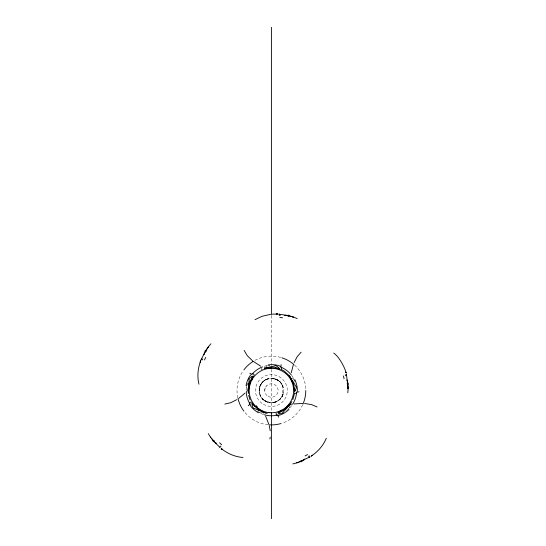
<?xml version="1.0" encoding="UTF-8"?>
<svg xmlns="http://www.w3.org/2000/svg" width="546" height="546" viewBox="0 0 546 546"><rect width="100%" height="100%" fill="white"/><g stroke="black" fill="none" stroke-linecap="round" stroke-linejoin="round"><path stroke-width="0.41" stroke-dasharray="2.73 2.05" d="M274.372 402.429C278.119 401.412 281.299 398.614 282.814 395.038L279.757 399.515L275.921 401.931L280.084 399.201L282.07 396.587L282.535 385.353L280.084 381.845L275.921 379.115L280.084 381.845L282.814 386.008C281.361 382.507 278.351 379.893 274.768 378.719M268.038 402.327C264.455 401.153 261.445 398.539 259.992 395.038L262.728 399.201L266.885 401.931C256.804 398.505 256.811 382.569 266.885 379.115L263.056 381.531L259.992 386.008C261.507 382.432 264.687 379.634 268.434 378.617M259.132 390.52L259.336 388.288L260.735 384.459L259.132 390.52L260.271 395.693M264.653 390.52L265.233 387.79L266.653 385.729M283.128 394.151L282.07 396.587L283.579 392.055M282.07 396.587L283.47 392.758M259.678 386.896L260.735 384.459M273.635 378.453L278.201 380.303L271.403 378.248L266.148 379.436L269.171 378.453M273.635 402.593L276.665 401.61L271.403 402.798L264.605 400.744L269.171 402.593M266.148 379.436L270.12 378.317M272.686 402.73L276.665 401.61M272.85 378.337L278.201 380.303M264.605 400.744L269.963 402.709M282.535 385.353L283.47 388.281M271.403 315.568L271.403 365.26M271.403 369.342L271.403 411.759M291.632 405.664A25.266 25.266 0 0 1 286.548 410.749M280.235 414.196A25.266 25.266 0 0 1 278.521 414.762M263.711 414.591A25.266 25.266 0 0 1 256.265 410.749M251.18 405.664A25.266 25.266 0 0 1 250.477 404.682M246.137 390.527A25.266 25.266 0 0 1 247.734 381.695M264.284 366.284A25.266 25.266 0 0 1 269.601 365.322M291.632 375.382A25.266 25.266 0 0 1 295.079 381.695M302.682 404.804A34.384 34.384 0 0 1 281.873 423.273M268.134 424.754A34.384 34.384 0 0 1 244.376 411.78M237.803 397.829A34.384 34.384 0 0 1 243.393 370.577M254.927 360.346A34.384 34.384 0 0 1 281.088 357.528M294.533 365.083A34.384 34.384 0 0 1 305.78 389.707M268.393 365.731A23.362 13.787 82.9 0 1 269.622 365.663M266.953 366.073A18.803 10.736 72.6 0 1 268.366 365.663M265.888 367.11A18.155 10.183 63.8 0 1 266.851 365.902M294.376 380.78A23.362 13.787 -25.1 0 0 294.048 379.996A18.803 10.736 -35.4 0 0 293.284 378.733M291.967 378.044A18.155 10.183 -44.2 0 1 293.407 378.583M288.063 409.125A23.362 13.787 46.9 0 0 288.411 408.811A18.803 10.736 36.6 0 0 289.38 407.685M289.633 406.224A18.155 10.183 27.8 0 1 289.557 407.76M259.268 412.346A23.362 13.787 -61.1 0 1 258.231 411.684M260.633 412.926A18.803 10.736 -71.4 0 1 259.254 412.421M262.1 412.708A18.155 10.183 -80.2 0 1 260.619 413.117M246.901 385.729A23.362 13.787 10.9 0 1 247.495 383.818M246.772 387.203A18.803 10.736 0.6 0 1 246.826 385.735M247.434 388.534A18.155 10.183 -8.2 0 1 246.58 387.25M263.445 404.306A15.916 15.916 0 0 0 287.319 390.527A15.916 15.916 0 0 0 263.445 376.74A15.916 15.916 0 0 0 263.445 404.306M265.274 401.133A12.251 12.251 0 0 0 283.654 390.527A12.251 12.251 0 0 0 265.274 379.914A12.251 12.251 0 0 0 265.274 401.133M268.031 396.369A6.75 6.75 0 0 0 278.153 390.527A6.75 6.75 0 0 0 268.031 384.677A6.75 6.75 0 0 0 268.031 396.369"/><path stroke-width="0.82" d="M248.307 392.137L248.341 393.584M294.198 388.561L294.192 387.947M248.307 392.137L248.375 390.213M271.403 367.704L275.689 367.711L279.579 368.898M294.192 389.202L294.178 389.619M348.082 388.841L347.816 392.806M279.436 368.748L278.658 367.629M248.177 390.363L248.594 387.121A6.648 1.092 -87.4 0 0 248.553 387.81L248.389 389.243M248.28 390.267L248.348 389.667M248.259 389.4L248.423 388.929M280.999 366.032L281.149 364.646M248.894 386.329L249.222 384.63M270.243 437.162L269.901 439.004M248.737 387.319L248.799 386.978M294.465 393.639L292.806 399.658M294.574 391.318L294.574 388.588M291.25 372.768L293.263 364.967M249.57 383.244L251.372 378.747M200.682 360.886C197.816 368.25 197.065 376.515 198.949 384.207M200.546 361.227L200.164 362.271L200.484 361.404M249.126 379.477L248.56 385.831M326.303 438.22C323.43 445.283 318.243 451.324 311.95 455.582M294.151 362.537L297.167 356.702L301.119 352.184M250.464 381.401L250.88 380.432M200.955 360.21L201.378 359.241M201.181 359.691L201.467 359.056M201.378 359.248L204.211 353.555M250.402 381.381L250.744 380.739M295.42 390.349L294.697 391.4L294.547 389.407M289.605 404.709L290.015 404.374A3.44 1.283 -42.8 0 1 290.363 404.531M204.163 353.637L207.173 348.614M204.381 353.242L205.05 352.068M251.447 378.603L253.146 376.242M252.177 377.566L253.364 376.064M206.17 350.198L207.712 347.802M291.878 401.583L290.963 402.9M287.756 406.811L289.353 404.989M287.128 407.746L282.937 412.551M207.569 348.014L207.869 347.563M208.012 347.358L208.319 346.908M289.714 404.852L289.994 404.429L288.308 406.19A6.648 1.092 -51.4 0 1 287.885 406.613M290.697 403.248L290.097 404.013M208.381 346.819L210.927 343.762M289.25 405.105L289.755 404.538M289.441 405.064L289.1 405.282M248.307 405.733L249.249 404.695M287.148 407.145L285.886 408.333M249.788 381.217L250.689 380.405M244.908 393.222L238.698 398.355M246.41 391.871L247.01 391.359M284.794 409.247L280.542 411.896M311.889 455.617L312.435 455.255L311.507 455.876M236.78 399.652L230.678 402.743L224.829 404.074M255.023 319.663L261.957 316.339L270.604 314.319M264.346 368.454L267.752 367.731M282.835 410.305L282.357 410.585L282.91 410.319M310.128 456.722L309.398 457.145M309.575 457.043L309.22 457.248M309.261 457.22L297.55 462.619M251.836 376.569L253.098 376.119M304.122 459.889L302.484 460.64M280.405 411.964L278.207 412.742L279.272 412.339M281.995 410.974L283.094 410.804M300.477 461.493L298.908 462.114M298.218 462.373L297.823 462.523M268.803 367.349L275.02 365.922M279.033 413.315L277.812 412.803M297.317 462.708L296.963 462.831M280.849 411.418L280.316 411.595M296.696 462.926L292.847 463.902M279.061 411.964L278.924 411.998A10.408 0.949 -26.2 0 0 279.689 411.643M264.38 368.386L264.564 368.338A3.44 1.283 -6.8 0 1 264.298 368.045M264.544 368.536L264.926 368.448M266.175 368.093L266.967 367.908M265.984 368.134L266.359 368.052L265.445 368.257M264.796 368.393L265.09 368.332M265.568 368.229L266.216 368.175M265.793 368.181L265.486 368.325M297.659 392.083L299.031 391.796M264.203 412.523L263.855 412.36M267.444 367.977L267.793 367.929M269.001 367.738L270.086 367.608M294.014 403.951L302.464 403.412M272.345 314.148L277.184 314.073M271.021 367.54L271.403 367.519M291.243 404.204L292.014 404.17M276.918 314.066L276.256 314.039L277.368 314.08M304.518 403.474L311.534 404.579L317.049 406.934M243.004 457.48C235.224 456.906 227.716 453.726 221.649 448.86L222.522 449.549L221.649 448.86M278.521 314.162L279.375 314.243M279.313 314.237L285.797 315.192M279.429 314.25L279.825 314.291M275.471 367.902L276.556 368.229M264.011 412.51L263.213 412.203L263.677 412.285M285.708 315.178L286.67 315.363M286.145 315.26L291.236 316.441M287.032 315.438L287.476 315.533M277.477 368.161L279.422 368.659M277.627 368.386L279.436 368.857M289.598 316.018L291.018 316.38M267.212 413.411L264.278 412.469M291.202 316.427L291.632 316.543M291.653 316.55L292.199 316.7M260.968 411.111L263.199 412.196M259.882 410.804L254.02 408.299M292.253 316.721L292.629 316.823M292.711 316.851L293.154 316.98M265.854 413.008L264.455 412.51M293.495 317.083L297.188 318.557M264.032 412.544L263.984 412.523A3.44 1.283 29.2 0 1 263.943 412.885M262.278 411.67L262.838 411.909M262.135 411.609L261.759 411.452A6.648 1.092 20.6 0 1 261.193 411.165M263.035 412.121L263.479 412.196M249.802 373.259L251.078 373.833M260.422 410.612L258.947 409.8M281.49 369.553L284.391 371.212L288.998 375.443M260.647 366.161L253.051 361.234M257.596 408.947L252.477 404.02M247.788 390.24L247.843 390.274A3.44 1.283 -78.8 0 0 248.191 390.226M252.641 360.913L247.195 355.569L244.123 350.416M333.736 353.05C339.755 357.139 345.584 369.437 345.946 372.577L345.809 372.065M219.669 447.14L220.161 447.583M215.479 443.004L219.581 447.058M215.547 443.072L214.325 441.748M214.578 442.028L211.978 439.004M252.982 404.627L252.641 404.224M212.892 440.103L211.677 438.629M211.698 438.656L211.09 437.899M254.716 406.306L254.115 405.514M292.642 380.89L295.918 386.363M252.122 403.583L252.184 403.651A15.82 1.167 46.6 0 1 252.17 403.487L252.088 404.825M252.054 403.18L251.754 402.777M288.991 375.436L289.469 376.105M289.469 376.098L290.424 377.586M253.61 404.784L253.317 404.327M210.36 436.957L208.244 433.592M290.322 377.054L290.315 377.04A3.44 1.283 65.2 0 1 290.588 376.822M291.284 378.883L290.916 378.282M291.182 378.521L291.352 378.992M291.387 378.904L291.462 379.183M291.523 379.286L291.544 379.313A6.648 1.092 56.6 0 1 291.803 379.825M278.733 417.192L277.395 414.837M292.076 380.685L292.813 382.255M265.615 416.182L268.741 424.044M293.345 383.579L294.512 389.08M248.655 395.42L250.129 399.959M269.246 425.757L270.25 430.808M346.294 373.996L346.539 375.129M346.423 374.583L346.58 375.348M346.546 375.177L348.048 387.715M347.481 380.842L347.693 382.637M347.884 384.8L347.993 386.486M348 386.711L348.02 387.128M348.027 387.223L348.041 387.646M348.055 388.022L348.068 388.506M271.403 27.3L271.403 314.803M271.403 412.817L271.403 518.7M296.608 392.328A25.266 25.266 0 0 1 292.656 404.183M276.774 415.213A25.266 25.266 0 0 1 264.284 414.762M250.15 404.183A25.266 25.266 0 0 1 246.205 392.328M252.307 373.976A25.266 25.266 0 0 1 262.571 366.851M280.235 366.851A25.266 25.266 0 0 1 291.264 374.904M305.787 390.527A34.384 34.384 0 0 1 303.01 404.06M281.088 423.519A34.384 34.384 0 0 1 268.953 424.822M243.878 411.131A34.384 34.384 0 0 1 237.988 398.628M243.878 369.915A34.384 34.384 0 0 1 252.812 361.595M281.873 357.773A34.384 34.384 0 0 1 293.919 364.537M292.922 317.151A11.602 1.222 18.4 0 1 293.236 317.24M277.266 313.854A10.06 0.744 7.5 0 1 277.812 313.895M279.142 315.376A24.502 5.849 2.8 0 1 280.228 315.499M279.805 317.444A48.492 22.393 -2.5 0 1 282.596 317.806M284.637 315.37A57.173 34.296 -7.6 0 1 285.469 315.52M288.049 315.117A39.128 15.363 0.8 0 1 289.353 315.424M287.913 316.175A30.351 7.972 5.2 0 1 288.718 316.359M292.847 316.83A8.627 1.003 11.6 0 1 293.059 316.898M268.059 368.134A9.63 2.798 -0.6 0 1 271.403 367.922M268.147 367.41A7.753 2.157 -14.5 0 1 269.608 367.212M264.735 367.97A9.541 4.375 19.8 0 1 264.667 367.765M266.926 367.949A6.648 1.092 -15.4 0 1 267.533 367.82M261.998 369.444A9.937 3.365 0 0 1 261.343 368.755M268.27 364.871A9.917 3.365 0 0 1 279.026 365.731A9.917 3.365 0 0 1 280.753 369.43M270.181 367.513A12.278 3.815 -15.3 0 1 271.13 367.444M271.253 366.953A6.545 1.215 -16.2 0 1 269.942 367.635M275.17 365.622A19.615 10.094 -57.2 0 1 278.508 367.751M347.836 388.315A11.602 1.222 -89.6 0 1 347.85 388.643M346.137 372.406A10.06 0.744 79.5 0 1 346.26 372.938M345.263 374.658A24.502 5.849 74.8 0 1 345.481 375.73M343.502 375.935A48.492 22.393 69.5 0 1 344.021 378.699M346.969 379.886A57.173 34.296 64.4 0 1 347.085 380.726M348.259 383.053A39.128 15.363 72.8 0 1 348.375 384.391M347.215 383.251A30.351 7.972 77.2 0 1 347.29 384.077M348.116 388.145A8.627 1.003 83.6 0 1 348.116 388.363M290.301 377.955A10.292 1.945 67.9 0 1 291.578 380.344M292.014 380.193A6.375 1.351 58.9 0 1 292.349 380.842M291.639 380.501A9.637 2.737 71.2 0 1 292.847 383.558M293.714 383.067A6.518 1.304 56 0 1 292.567 381.934M293.611 385.155A15.8 0.928 60 0 1 293.98 385.749M293.12 382.412A12.797 4.143 56.1 0 1 293.646 383.777M296.246 386.411A19.615 10.094 14.8 0 1 295.256 390.24M294.048 389.162A10.408 0.949 81.8 0 1 294.096 389.735M293.236 386.609A10.251 1.502 78.3 0 1 293.523 388.663M294.881 379.688A9.917 3.378 72 0 1 297.345 390.137A9.917 3.378 72 0 1 294.355 392.902M297.126 462.537A11.602 1.222 -17.6 0 1 296.819 462.639M311.732 455.999A10.06 0.744 -28.5 0 1 311.261 456.279M309.316 455.862A24.502 5.849 -33.2 0 1 308.36 456.401M307.562 454.579A48.492 22.393 -38.5 0 1 305.091 455.93M304.873 459.097A57.173 34.296 -43.6 0 1 304.108 459.466M302.259 461.309A39.128 15.363 -35.2 0 1 301.023 461.834M301.747 460.374A30.351 7.972 -30.8 0 1 300.989 460.701M297.372 462.742A8.627 1.003 -24.4 0 1 297.16 462.817M289.203 404.613A10.292 1.945 -40.1 0 1 287.326 406.565M287.599 406.934A6.375 1.351 -49.1 0 1 287.08 407.452M287.189 406.668A9.637 2.737 -36.8 0 1 284.657 408.763M290.056 404.845A9.541 4.375 -16.2 0 1 290.206 404.948M288.984 409.486A9.917 3.378 -36 0 1 279.798 415.076A9.917 3.378 -36 0 1 276.235 413.083M285.831 408.667A12.797 4.143 -51.9 0 1 284.691 409.589M285.381 409.5A6.545 1.215 -52.2 0 1 286.043 408.183M282.992 412.878A19.615 10.094 86.8 0 1 279.04 413.124M281.736 410.148A10.251 1.495 -29.7 0 1 280.009 410.988M210.865 437.237A11.602 1.222 54.4 0 1 210.667 436.977M221.594 449.105A10.06 0.744 43.5 0 1 221.185 448.751M220.973 446.764A24.502 5.849 38.8 0 1 220.168 446.034M221.656 444.703A48.492 22.393 33.5 0 1 219.608 442.772M216.523 443.543A57.173 34.296 28.4 0 1 215.936 442.936M213.623 441.741A39.128 15.363 36.8 0 1 212.735 440.731M214.346 440.963A30.351 7.972 41.2 0 1 213.8 440.342M210.742 437.537A8.627 1.003 47.6 0 1 210.606 437.36M263.5 411.8A10.36 1.959 31.9 0 1 261.063 410.619M260.804 410.995A6.375 1.351 22.9 0 1 260.149 410.667M260.92 410.503A9.63 2.723 35.2 0 1 258.197 408.77M263.547 412.687A9.541 4.375 55.8 0 1 263.452 412.96M259.521 409.725A12.804 3.576 22.2 0 1 258.231 408.94M257.678 409.677A6.545 1.215 19.8 0 1 259.132 409.903M253.719 408.449A19.615 10.094 -21.2 0 1 252.266 404.77M257.419 406.961A10.183 0.976 45.4 0 1 256.251 405.712M258.367 412.742A9.883 3.378 36 0 1 250.648 405.924A9.883 3.378 36 0 1 251.378 402.013M208.272 347.386A11.602 1.222 -53.6 0 1 208.456 347.113M200.293 361.254A10.06 0.744 -64.5 0 1 200.505 360.756M202.327 359.944A24.502 5.849 -69.2 0 1 202.778 358.947M204.497 359.95A48.492 22.393 -74.5 0 1 205.705 357.405M204.02 354.716A57.173 34.296 -79.6 0 1 204.416 353.972M204.832 351.392A39.128 15.363 -71.2 0 1 205.528 350.245M205.801 351.842A30.351 7.972 -66.8 0 1 206.224 351.133M207.944 347.358A8.627 1.003 -60.4 0 1 208.074 347.174M248.723 389.585A10.292 1.945 -76.1 0 1 249.099 386.902M248.655 386.766A6.375 1.351 -85.1 0 1 248.771 386.042M249.14 386.739A9.637 2.744 -72.8 0 1 249.959 383.551M248.976 383.442A6.518 1.304 -88 0 1 249.235 385.032M250.28 381.811A15.8 0.928 -84 0 1 250.307 381.456M247.898 389.899A9.541 4.375 -52.2 0 1 247.754 389.899M246.041 385.503A9.917 3.378 -72 0 1 250.184 375.587A9.917 3.378 -72 0 1 254.238 375.109M249.072 384.323A12.797 4.143 -87.9 0 1 249.447 382.91M248.887 379.245A19.615 10.094 50.8 0 1 251.938 376.726M252.286 378.31A10.408 0.949 -62.2 0 1 252.723 377.607M251.645 380.453A10.251 1.502 -65.7 0 1 252.416 379.026M269.833 412.53A22.065 22.065 0 0 1 268.263 412.36M258.94 408.934A22.229 22.229 0 0 0 293.577 392.11A22.229 22.229 0 0 0 261.691 370.529A22.229 22.229 0 0 0 258.94 408.934"/></g></svg>
